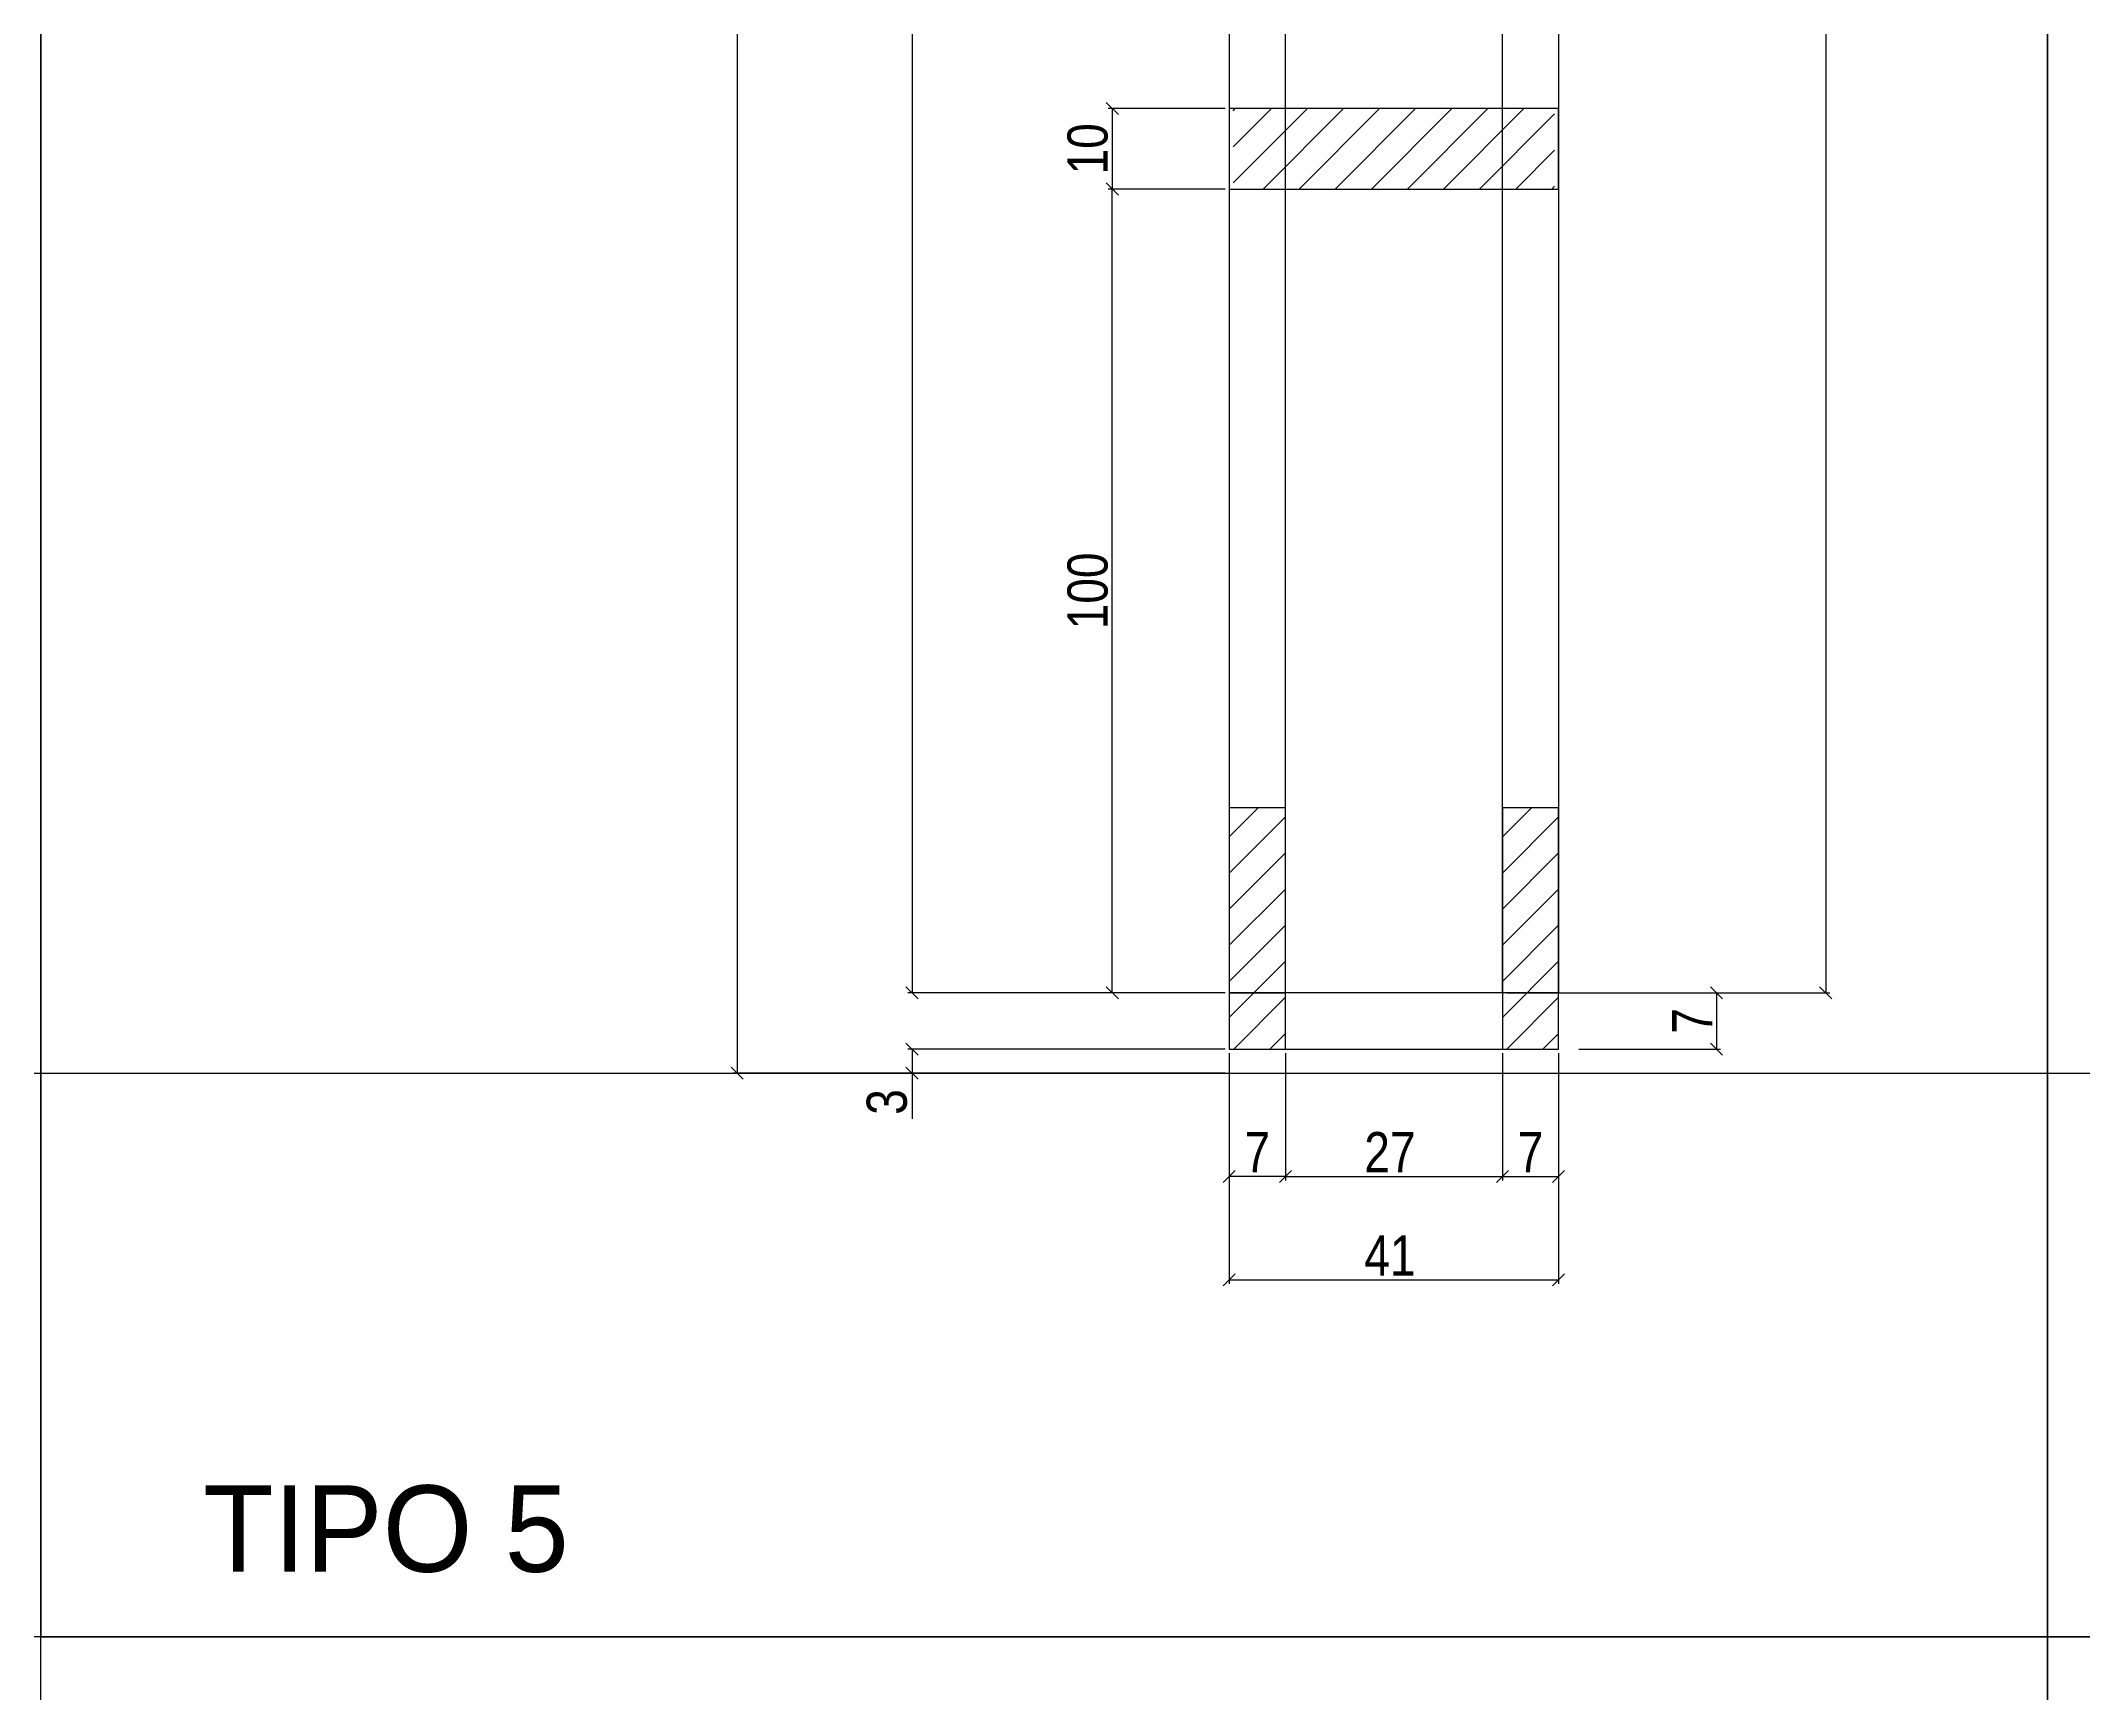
# Model space of a CAD drawing. Header units: millimetres. Extents: x 3247 to 10920, y 704 to 3817.
# Drawn here: x 5744 to 6253, y 2995 to 3406 of the extents above; entities that cross this region are included whole.
import ezdxf

# ---------------------------------------------------------------- set-up
doc = ezdxf.new("R2010")
doc.units = ezdxf.units.MM
for name, color, linetype in [('1', 1, 'Continuous'), ('COTA', 241, 'Continuous'), ('Painéis', 200, 'Continuous'), ('SARR_7x7', 40, 'Continuous'), ('VIGAS', 3, 'Continuous')]:
    doc.layers.add(name, color=color, linetype=linetype)
doc.styles.add('COTA TECNICA 2X', font='techl___.ttf', dxfattribs={"height": 10})
doc.styles.add('ROMAS860', font='ROMAS860.SHX', dxfattribs={"height": 8.5})
doc.dimstyles.new('SECAO', dxfattribs={"dimscale": 0.333333, "dimtxt": 5, "dimasz": 9, "dimexe": 3, "dimexo": 3, "dimgap": 3, "dimtad": 1, "dimdec": 1, "dimlfac": 0.5, "dimzin": 12, "dimdsep": 46, "dimtxsty": 'COTA TECNICA 2X', "dimblk1": 'OBLIQUE', "dimblk2": 'OBLIQUE', "dimsah": 1, "dimcen": 0.9, "dimclrd": 4, "dimclre": 4, "dimclrt": 240, "dimadec": 1, "dimazin": 3, "dimtfac": 1, "dimtdec": 1, "dimtmove": 0, "dimatfit": 3, "dimfxl": 1, "dimtolj": 1, "dimtzin": 12, "dimarcsym": 0})

# ---------------------------------------------------------------- blocks, each defined once
blk = doc.blocks.new('_Oblique')
at = {"layer": '1', "color": 0, "lineweight": -2}
blk.add_line((-0.5, -0.5), (0.5, 0.5), dxfattribs=at)
blk = doc.blocks.new('*D127')
at = {"layer": 'COTA', "color": 4, "lineweight": -2, "transparency": 16777216}
for p, q in [((6039.05, 3671.22), (5960.09, 3671.22)), ((5961.09, 3671.22), (5961.09, 3169.22)), ((6039.05, 3169.22), (5960.09, 3169.22))]:
    blk.add_line(p, q, dxfattribs=at)
at = {"layer": 'Defpoints', "color": 0, "transparency": 16777216}
for p in [(6040.05, 3671.22), (5961.09, 3169.22), (6040.05, 3169.22)]:
    blk.add_point(p, dxfattribs=at)
at = {"layer": 'COTA', "color": 4, "lineweight": -2, "transparency": 16777216, "xscale": 3, "yscale": 3, "zscale": 3}
for p, rotation in [((5961.09, 3671.22), 90), ((5961.09, 3169.22), 270)]:
    blk.add_blockref('_Oblique', p, dxfattribs=dict(at, rotation=rotation))
at = {"layer": 'COTA', "color": 240, "transparency": 16777216, "insert": (5954.98, 3420.22), "char_height": 10, "attachment_point": 5, "rotation": 90, "style": 'COTA TECNICA 2X'}
blk.add_mtext('\\A1;251', dxfattribs=at)
blk = doc.blocks.new('*D128')
at = {"layer": 'COTA', "color": 4, "lineweight": -2, "transparency": 16777216}
for p, q in [((6040.05, 3154.22), (6040.05, 3096.77)), ((6122.05, 3154.22), (6122.05, 3096.77)), ((6040.05, 3097.77), (6122.05, 3097.77))]:
    blk.add_line(p, q, dxfattribs=at)
at = {"layer": 'Defpoints', "color": 0, "transparency": 16777216}
for p in [(6040.05, 3155.22), (6122.05, 3155.22), (6122.05, 3097.77)]:
    blk.add_point(p, dxfattribs=at)
at = {"layer": 'COTA', "color": 4, "lineweight": -2, "transparency": 16777216, "xscale": 3, "yscale": 3, "zscale": 3, "rotation": 180}
blk.add_blockref('_Oblique', (6040.05, 3097.77), dxfattribs=at)
at = {"layer": 'COTA', "color": 4, "lineweight": -2, "transparency": 16777216, "xscale": 3, "yscale": 3, "zscale": 3}
blk.add_blockref('_Oblique', (6122.05, 3097.77), dxfattribs=at)
at = {"layer": 'COTA', "color": 240, "transparency": 16777216, "insert": (6080.05, 3103.84), "char_height": 10, "attachment_point": 5, "style": 'COTA TECNICA 2X'}
blk.add_mtext('\\A1;41', dxfattribs=at)
blk = doc.blocks.new('*D129')
at = {"layer": 'COTA', "color": 4, "lineweight": -2, "transparency": 16777216}
for p, q in [((6054.05, 3154.22), (6054.05, 3122.49)), ((6108.05, 3154.22), (6108.05, 3122.49)), ((6054.05, 3123.49), (6108.05, 3123.49))]:
    blk.add_line(p, q, dxfattribs=at)
at = {"layer": 'Defpoints', "color": 0, "transparency": 16777216}
for p in [(6054.05, 3155.22), (6108.05, 3155.22), (6108.05, 3123.49)]:
    blk.add_point(p, dxfattribs=at)
at = {"layer": 'COTA', "color": 4, "lineweight": -2, "transparency": 16777216, "xscale": 3, "yscale": 3, "zscale": 3, "rotation": 180}
blk.add_blockref('_Oblique', (6054.05, 3123.49), dxfattribs=at)
at = {"layer": 'COTA', "color": 4, "lineweight": -2, "transparency": 16777216, "xscale": 3, "yscale": 3, "zscale": 3}
blk.add_blockref('_Oblique', (6108.05, 3123.49), dxfattribs=at)
at = {"layer": 'COTA', "color": 240, "transparency": 16777216, "insert": (6080.05, 3129.56), "char_height": 10, "attachment_point": 5, "style": 'COTA TECNICA 2X'}
blk.add_mtext('\\A1;27', dxfattribs=at)
blk = doc.blocks.new('*D130')
at = {"layer": 'COTA', "color": 4, "lineweight": -2, "transparency": 16777216}
blk.add_line((6108.05, 3123.49), (6122.05, 3123.49), dxfattribs=at)
at = {"layer": 'Defpoints', "color": 0, "transparency": 16777216}
for p in [(6108.05, 3123.49), (6122.05, 3123.49), (6122.05, 3123.49)]:
    blk.add_point(p, dxfattribs=at)
at = {"layer": 'COTA', "color": 4, "lineweight": -2, "transparency": 16777216, "xscale": 3, "yscale": 3, "zscale": 3, "rotation": 180}
blk.add_blockref('_Oblique', (6108.05, 3123.49), dxfattribs=at)
at = {"layer": 'COTA', "color": 4, "lineweight": -2, "transparency": 16777216, "xscale": 3, "yscale": 3, "zscale": 3}
blk.add_blockref('_Oblique', (6122.05, 3123.49), dxfattribs=at)
at = {"layer": 'COTA', "color": 240, "transparency": 16777216, "insert": (6115.05, 3129.56), "char_height": 10, "attachment_point": 5, "style": 'COTA TECNICA 2X'}
blk.add_mtext('\\A1;7', dxfattribs=at)
blk = doc.blocks.new('*D131')
at = {"layer": 'COTA', "color": 4, "lineweight": -2, "transparency": 16777216}
blk.add_line((6054.05, 3123.49), (6040.05, 3123.49), dxfattribs=at)
at = {"layer": 'Defpoints', "color": 0, "transparency": 16777216}
for p in [(6040.05, 3123.49), (6040.05, 3123.49), (6054.05, 3123.49)]:
    blk.add_point(p, dxfattribs=at)
at = {"layer": 'COTA', "color": 4, "lineweight": -2, "transparency": 16777216, "xscale": 3, "yscale": 3, "zscale": 3, "rotation": 180}
blk.add_blockref('_Oblique', (6040.05, 3123.49), dxfattribs=at)
at = {"layer": 'COTA', "color": 4, "lineweight": -2, "transparency": 16777216, "xscale": 3, "yscale": 3, "zscale": 3}
blk.add_blockref('_Oblique', (6054.05, 3123.49), dxfattribs=at)
at = {"layer": 'COTA', "color": 240, "transparency": 16777216, "insert": (6047.05, 3129.56), "char_height": 10, "attachment_point": 5, "style": 'COTA TECNICA 2X'}
blk.add_mtext('\\A1;7', dxfattribs=at)
blk = doc.blocks.new('*D132')
at = {"layer": 'COTA', "color": 4, "lineweight": -2, "transparency": 16777216}
for p, q in [((6039.05, 3389.24), (6009.95, 3389.24)), ((6010.95, 3389.24), (6010.95, 3369.24)), ((6039.05, 3369.24), (6009.95, 3369.24))]:
    blk.add_line(p, q, dxfattribs=at)
at = {"layer": 'Defpoints', "color": 0, "transparency": 16777216}
for p in [(6040.05, 3389.24), (6010.95, 3369.24), (6040.05, 3369.24)]:
    blk.add_point(p, dxfattribs=at)
at = {"layer": 'COTA', "color": 4, "lineweight": -2, "transparency": 16777216, "xscale": 3, "yscale": 3, "zscale": 3}
for p, rotation in [((6010.95, 3389.24), 90), ((6010.95, 3369.24), 270)]:
    blk.add_blockref('_Oblique', p, dxfattribs=dict(at, rotation=rotation))
at = {"layer": 'COTA', "color": 240, "transparency": 16777216, "insert": (6004.85, 3379.24), "char_height": 10, "attachment_point": 5, "rotation": 90, "style": 'COTA TECNICA 2X'}
blk.add_mtext('\\A1;10', dxfattribs=at)
blk = doc.blocks.new('*D134')
at = {"layer": 'COTA', "color": 4, "lineweight": -2, "transparency": 16777216}
for p, q in [((6053.05, 3709.22), (5916.59, 3709.22)), ((5917.59, 3709.22), (5917.59, 3149.22)), ((6039.05, 3149.22), (5916.59, 3149.22))]:
    blk.add_line(p, q, dxfattribs=at)
at = {"layer": 'Defpoints', "color": 0, "transparency": 16777216}
for p in [(6054.05, 3709.22), (5917.59, 3149.22), (6040.05, 3149.22)]:
    blk.add_point(p, dxfattribs=at)
at = {"layer": 'COTA', "color": 4, "lineweight": -2, "transparency": 16777216, "xscale": 3, "yscale": 3, "zscale": 3}
for p, rotation in [((5917.59, 3709.22), 90), ((5917.59, 3149.22), 270)]:
    blk.add_blockref('_Oblique', p, dxfattribs=dict(at, rotation=rotation))
at = {"layer": 'COTA', "color": 240, "transparency": 16777216, "insert": (5911.47, 3429.22), "char_height": 10, "attachment_point": 5, "rotation": 90, "style": 'COTA TECNICA 2X'}
blk.add_mtext('\\A1;280', dxfattribs=at)
blk = doc.blocks.new('*D135')
at = {"layer": 'COTA', "color": 4, "lineweight": -2, "transparency": 16777216}
for p, q in [((6039.05, 3155.22), (5960.09, 3155.22)), ((5961.09, 3155.22), (5961.09, 3149.22)), ((6039.05, 3149.22), (5960.09, 3149.22)), ((5961.09, 3149.22), (5961.09, 3137.89))]:
    blk.add_line(p, q, dxfattribs=at)
at = {"layer": 'Defpoints', "color": 0, "transparency": 16777216}
for p in [(6040.05, 3155.22), (5961.09, 3149.22), (6040.05, 3149.22)]:
    blk.add_point(p, dxfattribs=at)
at = {"layer": 'COTA', "color": 4, "lineweight": -2, "transparency": 16777216, "xscale": 3, "yscale": 3, "zscale": 3}
for p, rotation in [((5961.09, 3155.22), 90), ((5961.09, 3149.22), 270)]:
    blk.add_blockref('_Oblique', p, dxfattribs=dict(at, rotation=rotation))
at = {"layer": 'COTA', "color": 240, "transparency": 16777216, "insert": (5954.87, 3142.06), "char_height": 10, "attachment_point": 5, "rotation": 90, "style": 'COTA TECNICA 2X'}
blk.add_mtext('\\A1;3', dxfattribs=at)
blk = doc.blocks.new('*D138')
at = {"layer": 'COTA', "color": 4, "lineweight": -2, "transparency": 16777216}
for p, q in [((6039.05, 3369.24), (6009.95, 3369.24)), ((6010.95, 3169.22), (6010.95, 3369.24)), ((6038.05, 3169.22), (6009.95, 3169.22))]:
    blk.add_line(p, q, dxfattribs=at)
at = {"layer": 'Defpoints', "color": 0, "transparency": 16777216}
for p in [(6010.95, 3369.24), (6040.05, 3369.24), (6039.05, 3169.22)]:
    blk.add_point(p, dxfattribs=at)
at = {"layer": 'COTA', "color": 4, "lineweight": -2, "transparency": 16777216, "xscale": 3, "yscale": 3, "zscale": 3}
for p, rotation in [((6010.95, 3369.24), 90), ((6010.95, 3169.22), 270)]:
    blk.add_blockref('_Oblique', p, dxfattribs=dict(at, rotation=rotation))
at = {"layer": 'COTA', "color": 240, "transparency": 16777216, "insert": (6004.85, 3269.23), "char_height": 10, "attachment_point": 5, "rotation": 90, "style": 'COTA TECNICA 2X'}
blk.add_mtext('\\A1;100', dxfattribs=at)
blk = doc.blocks.new('*D140')
at = {"layer": 'COTA', "color": 4, "lineweight": -2, "transparency": 16777216}
for p, q in [((6124.05, 3675.2), (6189.53, 3675.2)), ((6188.53, 3675.2), (6188.53, 3169.22)), ((6124.05, 3169.22), (6189.53, 3169.22))]:
    blk.add_line(p, q, dxfattribs=at)
at = {"layer": 'Defpoints', "color": 0, "transparency": 16777216}
for p in [(6123.05, 3675.2), (6123.05, 3169.22), (6188.53, 3169.22)]:
    blk.add_point(p, dxfattribs=at)
at = {"layer": 'COTA', "color": 4, "lineweight": -2, "transparency": 16777216, "xscale": 3, "yscale": 3, "zscale": 3}
for p, rotation in [((6188.53, 3675.2), 90), ((6188.53, 3169.22), 270)]:
    blk.add_blockref('_Oblique', p, dxfattribs=dict(at, rotation=rotation))
at = {"layer": 'COTA', "color": 240, "transparency": 16777216, "insert": (6182.31, 3422.21), "char_height": 10, "attachment_point": 5, "rotation": 90, "style": 'COTA TECNICA 2X'}
blk.add_mtext('\\A1;253', dxfattribs=at)
blk = doc.blocks.new('*D141')
at = {"layer": 'COTA', "color": 4, "lineweight": -2, "transparency": 16777216}
for p, q in [((6109.05, 3169.22), (6162.38, 3169.22)), ((6161.38, 3169.22), (6161.38, 3155.22)), ((6127.11, 3155.22), (6162.38, 3155.22))]:
    blk.add_line(p, q, dxfattribs=at)
at = {"layer": 'Defpoints', "color": 0, "transparency": 16777216}
for p in [(6108.05, 3169.22), (6126.11, 3155.22), (6161.38, 3155.22)]:
    blk.add_point(p, dxfattribs=at)
at = {"layer": 'COTA', "color": 4, "lineweight": -2, "transparency": 16777216, "xscale": 3, "yscale": 3, "zscale": 3}
for p, rotation in [((6161.38, 3169.22), 90), ((6161.38, 3155.22), 270)]:
    blk.add_blockref('_Oblique', p, dxfattribs=dict(at, rotation=rotation))
at = {"layer": 'COTA', "color": 240, "transparency": 16777216, "insert": (6155.31, 3162.22), "char_height": 10, "attachment_point": 5, "rotation": 90, "style": 'COTA TECNICA 2X'}
blk.add_mtext('\\A1;7', dxfattribs=at)

msp = doc.modelspace()

# ---------------------------------------------------------------- hatches: boundary and pattern name
at = {"layer": 'COTA'}
h = msp.add_hatch(dxfattribs=at)
h.set_pattern_fill('ANSI31', color=256, scale=2, style=0)
h.set_pattern_definition([(45, (-20087.5495, -193903.551), (-4.49012806, 4.49012806), [])])
h.paths.add_polyline_path([(6121.05, 3389.24), (6041.05, 3389.24), (6041.05, 3369.24), (6121.05, 3369.24)])
h = msp.add_hatch(dxfattribs=at)
h.set_pattern_fill('ANSI31', color=256, scale=2, style=0)
h.set_pattern_definition([(45, (-13804.164, -2653.966), (-4.490128, 4.490128), [])])
h.paths.add_polyline_path([(6040.05, 3155.22), (6054.05, 3155.22), (6054.05, 3215.22), (6040.05, 3215.22)])
h = msp.add_hatch(dxfattribs=at)
h.set_pattern_fill('ANSI31', color=256, scale=2, style=0)
h.set_pattern_definition([(45, (-13736.164, -2653.966), (-4.490128, 4.490128), [])])
h.paths.add_polyline_path([(6108.05, 3155.22), (6122.05, 3155.22), (6122.05, 3215.22), (6108.05, 3215.22)])

# ---------------------------------------------------------------- linework, layer by layer
at = {"linetype": 'Continuous'}
msp.add_lwpolyline([(6062.05, 3155.22), (6122.05, 3155.22), (6122.05, 3169.22), (6040.05, 3169.22), (6040.05, 3155.22), (6062.05, 3155.22)], dxfattribs=at)
at = {"layer": 'COTA', "color": 1}
msp.add_line((3246.75, 3149.22), (6743.22, 3149.22), dxfattribs=at)
at = {"layer": 'Painéis'}
msp.add_lwpolyline([(6040.05, 3369.24), (6122.05, 3369.24), (6122.05, 3389.24), (6040.05, 3389.24), (6040.05, 3369.24)], dxfattribs=at)
for points in [[(6040.05, 3155.22), (6054.05, 3155.22), (6054.05, 3215.22), (6040.05, 3215.22)], [(6108.05, 3155.22), (6122.05, 3155.22), (6122.05, 3215.22), (6108.05, 3215.22)]]:
    msp.add_lwpolyline(points, close=True, dxfattribs=at)
at = {"layer": 'SARR_7x7', "linetype": 'Continuous'}
for points in [[(6040.05, 3169.22), (6054.05, 3169.22), (6054.05, 3671.22), (6040.05, 3671.22)], [(6122.05, 3169.22), (6108.05, 3169.22), (6108.05, 3675.2), (6122.05, 3675.2)]]:
    msp.add_lwpolyline(points, close=True, dxfattribs=at)
at = {"layer": 'VIGAS'}
for points in [[(5744.23, 3008.97), (5244.73, 3008.97), (5244.73, 3817.27), (5744.23, 3817.27)], [(6243.72, 3008.97), (5744.23, 3008.97), (5744.23, 3817.27), (6243.72, 3817.27)], [(6743.22, 3008.97), (6243.72, 3008.97), (6243.72, 3817.27), (6743.22, 3817.27)], [(6243.72, 2240.54), (5744.23, 2240.54), (5744.23, 3008.97), (6243.72, 3008.97)], [(6743.22, 2240.54), (6243.72, 2240.54), (6243.72, 3008.97), (6743.22, 3008.97)]]:
    msp.add_lwpolyline(points, close=True, dxfattribs=at)

# ---------------------------------------------------------------- texts
at = {"layer": 'COTA', "color": 7, "style": 'ROMAS860'}
msp.add_text('TIPO 5', height=21.505, dxfattribs=at).set_placement((5784.58, 3025.13))

# ---------------------------------------------------------------- dimensions: what is measured, and where the dimension line sits
at = {"layer": 'COTA', "color": 3}
for base, p1, p2, picture, middle in [((5917.59, 3149.22), (6054.05, 3709.22), (6040.05, 3149.22), '*D134', (5911.47, 3429.22)), ((6188.53, 3169.22), (6123.05, 3675.2), (6123.05, 3169.22), '*D140', (6182.31, 3422.21)), ((5961.09, 3169.22), (6040.05, 3671.22), (6040.05, 3169.22), '*D127', (5954.98, 3420.22)), ((6010.95, 3369.24), (6040.05, 3389.24), (6040.05, 3369.24), '*D132', (6004.85, 3379.24)), ((6010.95, 3369.24), (6039.05, 3169.22), (6040.05, 3369.24), '*D138', (6004.85, 3269.23)), ((6161.38, 3155.22), (6108.05, 3169.22), (6126.11, 3155.22), '*D141', (6155.31, 3162.22)), ((5961.09, 3149.22), (6040.05, 3155.22), (6040.05, 3149.22), '*D135', (5954.87, 3142.06))]:
    dim = msp.add_linear_dim(base=base, p1=p1, p2=p2, angle=90, dimstyle='SECAO', dxfattribs=at)
    dim.commit()
    dim.dimension.update_dxf_attribs({"geometry": picture, "text_midpoint": middle})
for base, p1, p2, picture, middle in [((6122.05, 3097.77), (6040.05, 3155.22), (6122.05, 3155.22), '*D128', (6080.05, 3097.77)), ((6108.05, 3123.49), (6054.05, 3155.22), (6108.05, 3155.22), '*D129', (6080.05, 3123.49)), ((6122.05, 3123.49), (6108.05, 3123.49), (6122.05, 3123.49), '*D130', (6115.05, 3123.49))]:
    dim = msp.add_linear_dim(base=base, p1=p1, p2=p2, dimstyle='SECAO', dxfattribs=at)
    dim.commit()
    dim.dimension.update_dxf_attribs({"geometry": picture, "text_midpoint": middle, "dimtype": 160})
dim = msp.add_linear_dim(base=(6040.05, 3123.49), p1=(6054.05, 3123.49), p2=(6040.05, 3123.49), dimstyle='SECAO', dxfattribs=at)
dim.commit()
dim.dimension.update_dxf_attribs({"geometry": '*D131', "text_midpoint": (6047.05, 3129.56)})

doc.saveas('drawing.dxf')
